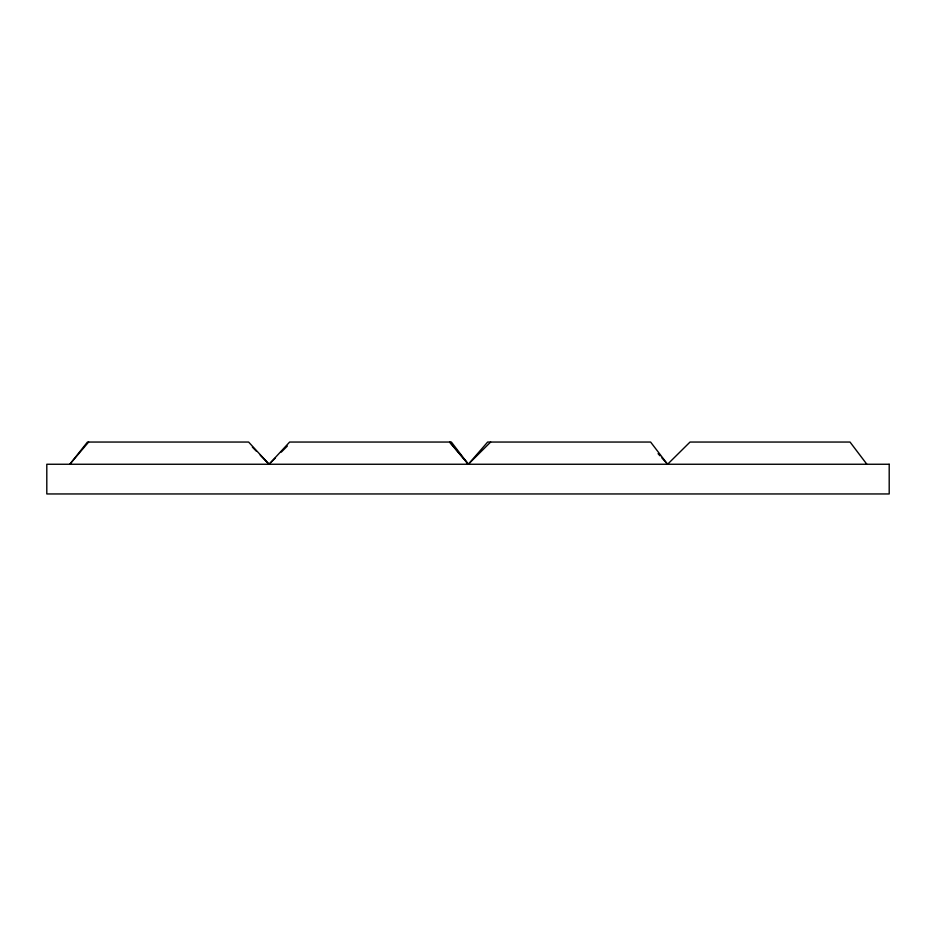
<?xml version="1.0" encoding="UTF-8"?>
<svg xmlns="http://www.w3.org/2000/svg" width="936" height="936" viewBox="0 0 936 936"><rect width="100%" height="100%" fill="white"/><g stroke="black" fill="none" stroke-linecap="round" stroke-linejoin="round"><path stroke-width="1.4" d="M88.627 442.049L69.814 464.256L87.457 442.049L248.613 442.049L269.077 464.256L275.196 458.16M281.268 452.123L287.34 446.074M866.841 464.256L850.017 442.049L690.031 442.049L667.59 464.256L650.625 442.049L487.644 442.049L468.374 464.209L449.619 442.049L468.328 464.256L490.639 442.049M252.357 447.092L256.288 451.129M260.22 455.165L269.077 464.256L289.633 442.049L451.374 442.049L468.328 464.256M658.078 453.679L659.985 455.797M661.881 457.915L667.59 464.256M889.2 464.256L46.8 464.256L46.8 493.951L889.2 493.951L889.2 464.256"/></g></svg>
